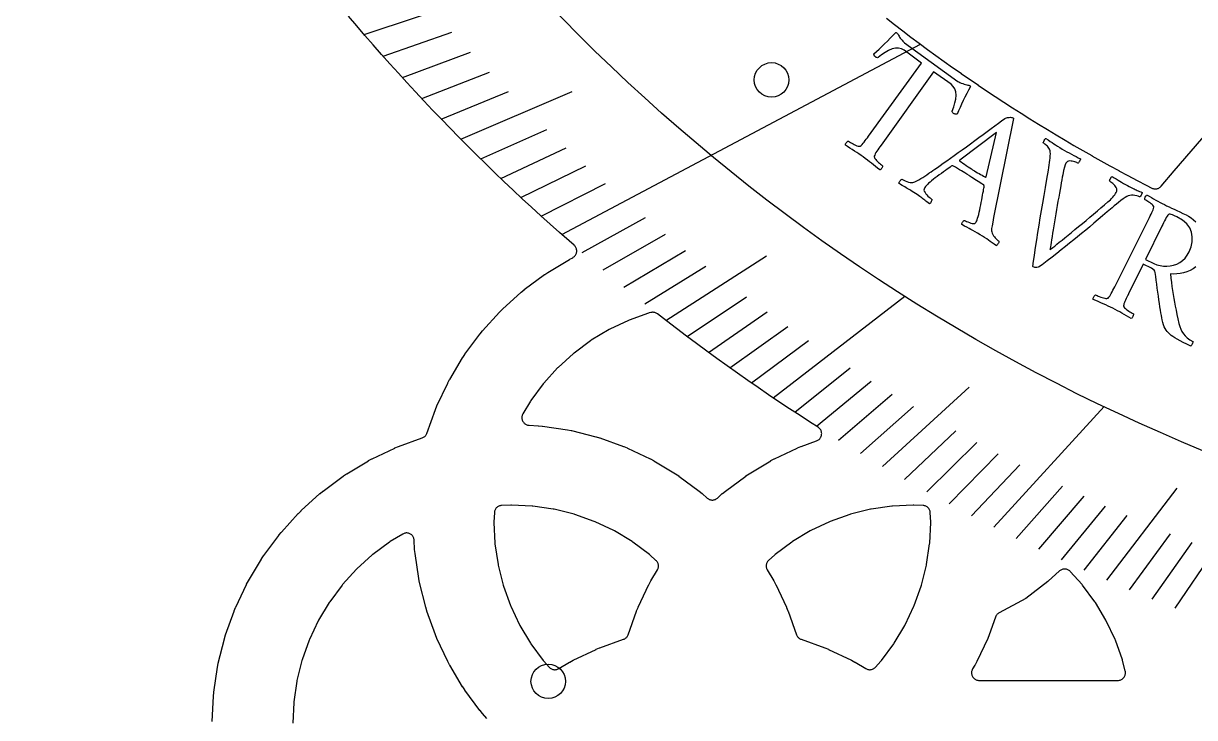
# Model space of a CAD drawing. Header units: millimetres. Extents: x -94 to 94, y -94 to 94.
# Drawn here: x -62.34 to -23.84, y -39.49 to -16.69 of the extents above; entities that cross this region are included whole.
import ezdxf

# ---------------------------------------------------------------- set-up
doc = ezdxf.new("R2010")
doc.units = ezdxf.units.MM
for name, color, linetype in [('CUT_INNER', 6, 'Continuous'), ('ENGRAVE', 7, 'Continuous'), ('ENGRAVE_FINE', 8, 'Continuous'), ('TEXT', 5, 'Continuous')]:
    doc.layers.add(name, color=color, linetype=linetype)

msp = doc.modelspace()

# ---------------------------------------------------------------- linework, layer by layer
at = {"layer": 'CUT_INNER'}
for points in [[(-56.1313, -39.622), (-56.0906, -38.7945), (-56.0902, -38.7884), (-56.078, -38.6653), (-56.0773, -38.6592), (-55.9557, -37.8397), (-55.9547, -37.8336), (-55.9305, -37.7123), (-55.9292, -37.7063), (-55.7279, -36.9026), (-55.7262, -36.8967), (-55.6903, -36.7784), (-55.6884, -36.7725), (-55.4093, -35.9925), (-55.4071, -35.9867), (-55.3597, -35.8725), (-55.3573, -35.8668), (-55.003, -35.1179), (-55.0003, -35.1124), (-54.942, -35.0033), (-54.9389, -34.998), (-54.513, -34.2873), (-54.5097, -34.2822), (-54.441, -34.1793), (-54.4375, -34.1743), (-53.9439, -33.5088), (-53.9402, -33.504), (-53.8617, -33.4084), (-53.8577, -33.4037), (-53.3013, -32.7899), (-53.2971, -32.7854), (-53.2096, -32.6979), (-53.2051, -32.6937), (-52.5913, -32.1373), (-52.5866, -32.1333), (-52.491, -32.0548), (-52.4862, -32.0511), (-51.8207, -31.5575), (-51.8157, -31.554), (-51.7128, -31.4853), (-51.7077, -31.482), (-50.997, -31.0561), (-50.9917, -31.053), (-50.8826, -30.9947), (-50.8771, -30.992), (-50.1282, -30.6377), (-50.1225, -30.6353), (-50.0083, -30.5879), (-50.0025, -30.5857), (-49.224, -30.3071), (-49.2013, -30.2978), (-49.1797, -30.2862), (-49.1593, -30.2726), (-49.1403, -30.257), (-49.123, -30.2397), (-49.1074, -30.2207), (-49.0938, -30.2003), (-49.0822, -30.1787), (-49.0729, -30.156), (-48.7943, -29.3775), (-48.7921, -29.3717), (-48.7447, -29.2575), (-48.7423, -29.2518), (-48.388, -28.5029), (-48.3853, -28.4974), (-48.327, -28.3883), (-48.3239, -28.383), (-47.898, -27.6723), (-47.8947, -27.6672), (-47.826, -27.5643), (-47.8225, -27.5593), (-47.3289, -26.8938), (-47.3252, -26.889), (-47.2467, -26.7934), (-47.2427, -26.7887), (-46.6863, -26.1749), (-46.6821, -26.1704), (-46.5946, -26.0829), (-46.5901, -26.0787), (-45.9763, -25.5223), (-45.9716, -25.5183), (-45.876, -25.4398), (-45.8712, -25.4361), (-45.2057, -24.9425), (-45.2007, -24.939), (-45.0978, -24.8703), (-45.0927, -24.867), (-44.382, -24.4411), (-44.3767, -24.438), (-44.2797, -24.3862), (-44.2589, -24.3738), (-44.2395, -24.3594), (-44.2215, -24.3432), (-44.2052, -24.3254), (-44.1907, -24.306), (-44.1781, -24.2854), (-44.1675, -24.2636), (-44.1591, -24.2409), (-44.153, -24.2175), (-44.1491, -24.1937), (-44.1476, -24.1695), (-44.1484, -24.1453), (-44.1515, -24.1214), (-44.157, -24.0978), (-44.1647, -24.0749), (-44.1745, -24.0528), (-44.1865, -24.0317), (-44.2004, -24.012), (-44.2162, -23.9936), (-44.2337, -23.9769), (-44.3988, -23.8336), (-44.7099, -23.5603), (-45.0193, -23.285), (-45.327, -23.0078), (-45.633, -22.7287), (-45.9373, -22.4478), (-46.2399, -22.165), (-46.5407, -21.8803), (-46.8398, -21.5939), (-47.1371, -21.3055), (-47.4326, -21.0154), (-47.7264, -20.7235), (-48.0183, -20.4297), (-48.3085, -20.1342), (-48.5968, -19.8369), (-48.8833, -19.5378), (-49.1679, -19.237), (-49.4507, -18.9344), (-49.7317, -18.6302), (-50.0107, -18.3241), (-50.2879, -18.0164), (-50.5632, -17.707), (-50.8366, -17.3959), (-51.1081, -17.0832), (-51.3776, -16.7687), (-51.6453, -16.4527)], [(-33.967, -16.5219), (-33.7005, -16.7286), (-33.6993, -16.7295), (-33.4315, -16.9345), (-33.4303, -16.9355), (-33.1613, -17.1388), (-33.16, -17.1398), (-32.8898, -17.3415), (-32.8886, -17.3424), (-32.6171, -17.5424), (-32.6158, -17.5434), (-32.3431, -17.7417), (-32.3419, -17.7426), (-32.068, -17.9394), (-32.0667, -17.9402), (-31.7916, -18.1353), (-31.7903, -18.1362), (-31.514, -18.3295), (-31.5128, -18.3304), (-31.2353, -18.522), (-31.234, -18.5229), (-30.9553, -18.7128), (-30.9541, -18.7137), (-30.6742, -18.9019), (-30.673, -18.9027), (-30.392, -19.0892), (-30.3907, -19.0901), (-30.1086, -19.2748), (-30.1073, -19.2757), (-29.8241, -19.4587), (-29.8228, -19.4595), (-29.5384, -19.6408), (-29.5371, -19.6417), (-29.2517, -19.8212), (-29.2503, -19.822), (-28.9638, -19.9998), (-28.9625, -20.0006), (-28.6748, -20.1766), (-28.6735, -20.1774), (-28.3848, -20.3517), (-28.3835, -20.3525), (-28.0937, -20.525), (-28.0924, -20.5258), (-27.8015, -20.6965), (-27.8002, -20.6972), (-27.5083, -20.8662), (-27.507, -20.8669), (-27.2141, -21.034), (-27.2127, -21.0348), (-26.9188, -21.2001), (-26.9175, -21.2009), (-26.6225, -21.3644), (-26.6212, -21.3651), (-26.3252, -21.5268), (-26.3239, -21.5276), (-26.027, -21.6874), (-26.0256, -21.6882), (-25.7277, -21.8462), (-25.7264, -21.8469), (-25.4275, -22.0032), (-25.4261, -22.0039), (-25.2415, -22.099), (-25.2196, -22.1089), (-25.1969, -22.1167), (-25.1735, -22.1223), (-25.1498, -22.1257), (-25.1258, -22.1267), (-25.1018, -22.1254), (-25.078, -22.1219), (-25.0547, -22.116), (-25.0321, -22.108), (-25.0103, -22.0978), (-24.9897, -22.0856), (-24.9703, -22.0715), (-24.9523, -22.0555), (-24.9359, -22.0379), (-24.5058, -21.5282), (-23.9508, -20.8815), (-23.3902, -20.2374)], [(-47.0969, -39.5221), (-47.2427, -39.3613), (-47.2467, -39.3566), (-47.3252, -39.261), (-47.3289, -39.2562), (-47.8225, -38.5907), (-47.826, -38.5857), (-47.8947, -38.4828), (-47.898, -38.4777), (-48.3239, -37.767), (-48.327, -37.7617), (-48.3853, -37.6526), (-48.388, -37.6471), (-48.7423, -36.8982), (-48.7447, -36.8925), (-48.7921, -36.7783), (-48.7943, -36.7725), (-49.0734, -35.9925), (-49.0753, -35.9866), (-49.1112, -35.8683), (-49.1129, -35.8624), (-49.3142, -35.0587), (-49.3155, -35.0527), (-49.3397, -34.9314), (-49.3407, -34.9253), (-49.4623, -34.1058), (-49.463, -34.0997), (-49.4752, -33.9766), (-49.4756, -33.9705), (-49.4905, -33.6669), (-49.4929, -33.6424), (-49.4977, -33.6184), (-49.5048, -33.5949), (-49.5142, -33.5722), (-49.5258, -33.5506), (-49.5394, -33.5302), (-49.555, -33.5112), (-49.5723, -33.4939), (-49.5913, -33.4783), (-49.6117, -33.4647), (-49.6333, -33.4531), (-49.656, -33.4437), (-49.6795, -33.4366), (-49.7035, -33.4318), (-49.728, -33.4294), (-49.7525, -33.4294), (-49.7769, -33.4318), (-49.801, -33.4366), (-49.8244, -33.4437), (-49.8471, -33.4531), (-49.8687, -33.4647), (-50.2837, -33.7134), (-50.3041, -33.727), (-50.8503, -34.1322), (-50.8693, -34.1477), (-51.3732, -34.6044), (-51.3906, -34.6218), (-51.8473, -35.1257), (-51.8628, -35.1447), (-52.268, -35.6909), (-52.2816, -35.7113), (-52.6312, -36.2946), (-52.6428, -36.3163), (-52.9336, -36.9311), (-52.943, -36.9537), (-53.1721, -37.5941), (-53.1792, -37.6176), (-53.3445, -38.2773), (-53.3492, -38.3013), (-53.449, -38.974), (-53.4514, -38.9985), (-53.4848, -39.6777)]]:
    msp.add_lwpolyline(points, dxfattribs=at)
for points in [[(-45.9269, -29.5329), (-45.9363, -29.5556), (-45.9434, -29.579), (-45.9482, -29.6031), (-45.9506, -29.6275), (-45.9506, -29.652), (-45.9482, -29.6765), (-45.9434, -29.7005), (-45.9363, -29.724), (-45.9269, -29.7467), (-45.9153, -29.7683), (-45.9017, -29.7887), (-45.8861, -29.8077), (-45.8688, -29.825), (-45.8498, -29.8406), (-45.8294, -29.8542), (-45.8078, -29.8658), (-45.7851, -29.8752), (-45.7616, -29.8823), (-45.7376, -29.8871), (-45.7131, -29.8895), (-45.4095, -29.9044), (-45.4034, -29.9048), (-45.2803, -29.917), (-45.2742, -29.9177), (-44.4547, -30.0393), (-44.4486, -30.0403), (-44.3273, -30.0645), (-44.3213, -30.0658), (-43.5176, -30.2671), (-43.5117, -30.2688), (-43.3934, -30.3047), (-43.3875, -30.3066), (-42.6075, -30.5857), (-42.6017, -30.5879), (-42.4875, -30.6353), (-42.4818, -30.6377), (-41.7329, -30.992), (-41.7274, -30.9947), (-41.6183, -31.053), (-41.613, -31.0561), (-40.9023, -31.482), (-40.8972, -31.4853), (-40.7943, -31.554), (-40.7893, -31.5575), (-40.1238, -32.0511), (-40.119, -32.0548), (-40.0234, -32.1333), (-40.0187, -32.1373), (-39.8579, -32.2831), (-39.8389, -32.2987), (-39.8185, -32.3123), (-39.7969, -32.3239), (-39.7742, -32.3333), (-39.7507, -32.3404), (-39.7267, -32.3452), (-39.7023, -32.3476), (-39.6777, -32.3476), (-39.6533, -32.3452), (-39.6293, -32.3404), (-39.6058, -32.3333), (-39.5831, -32.3239), (-39.5615, -32.3123), (-39.5411, -32.2987), (-39.5221, -32.2831), (-39.3613, -32.1373), (-39.3566, -32.1333), (-39.261, -32.0548), (-39.2562, -32.0511), (-38.5907, -31.5575), (-38.5857, -31.554), (-38.4828, -31.4853), (-38.4777, -31.482), (-37.767, -31.0561), (-37.7617, -31.053), (-37.6526, -30.9947), (-37.6471, -30.992), (-36.8982, -30.6377), (-36.8925, -30.6353), (-36.7783, -30.5879), (-36.7725, -30.5857), (-36.2606, -30.4025), (-36.2383, -30.3933), (-36.2169, -30.3819), (-36.1967, -30.3685), (-36.1779, -30.3532), (-36.1606, -30.3362), (-36.1451, -30.3175), (-36.1315, -30.2975), (-36.1199, -30.2762), (-36.1104, -30.2539), (-36.1031, -30.2308), (-36.0981, -30.2071), (-36.0954, -30.183), (-36.095, -30.1588), (-36.097, -30.1346), (-36.1013, -30.1108), (-36.1079, -30.0875), (-36.1167, -30.0649), (-36.1277, -30.0433), (-36.1407, -30.0229), (-36.1557, -30.0038), (-36.1724, -29.9862), (-36.1907, -29.9704), (-36.2105, -29.9564), (-36.4588, -29.7981), (-36.8066, -29.5733), (-37.1531, -29.3464), (-37.4981, -29.1173), (-37.8418, -28.8862), (-38.184, -28.653), (-38.5248, -28.4176), (-38.8641, -28.1802), (-39.202, -27.9407), (-39.5384, -27.6991), (-39.8733, -27.4555), (-40.2067, -27.2098), (-40.5386, -26.9621), (-40.869, -26.7123), (-41.1978, -26.4605), (-41.4928, -26.2318), (-41.5134, -26.2174), (-41.5353, -26.2052), (-41.5584, -26.1952), (-41.5824, -26.1876), (-41.6069, -26.1824), (-41.6319, -26.1797), (-41.6571, -26.1796), (-41.6821, -26.182), (-41.7067, -26.1868), (-41.7624, -26.2008), (-41.7859, -26.2079), (-42.4263, -26.437), (-42.4489, -26.4464), (-43.0637, -26.7372), (-43.0854, -26.7488), (-43.6687, -27.0984), (-43.6891, -27.112), (-44.2353, -27.5172), (-44.2543, -27.5327), (-44.7582, -27.9894), (-44.7756, -28.0068), (-45.2323, -28.5107), (-45.2478, -28.5297), (-45.653, -29.0759), (-45.6666, -29.0963), (-45.9153, -29.5113)], [(-42.5863, -36.9128), (-42.5647, -36.9012), (-42.5443, -36.8876), (-42.5253, -36.872), (-42.508, -36.8547), (-42.4924, -36.8357), (-42.4788, -36.8153), (-42.4672, -36.7937), (-42.4579, -36.771), (-42.1793, -35.9925), (-42.1771, -35.9867), (-42.1297, -35.8725), (-42.1273, -35.8668), (-41.773, -35.1179), (-41.7703, -35.1124), (-41.712, -35.0033), (-41.7089, -34.998), (-41.4954, -34.6417), (-41.4838, -34.62), (-41.4744, -34.5974), (-41.4673, -34.5739), (-41.4625, -34.5498), (-41.4601, -34.5254), (-41.4601, -34.5009), (-41.4625, -34.4764), (-41.4673, -34.4524), (-41.4744, -34.4289), (-41.4838, -34.4062), (-41.4954, -34.3846), (-41.509, -34.3642), (-41.5246, -34.3452), (-41.5419, -34.3279), (-41.7407, -34.1477), (-41.7597, -34.1322), (-42.3059, -33.727), (-42.3263, -33.7134), (-42.9096, -33.3638), (-42.9313, -33.3522), (-43.5461, -33.0614), (-43.5687, -33.052), (-44.2091, -32.8229), (-44.2326, -32.8158), (-44.8923, -32.6505), (-44.9163, -32.6458), (-45.589, -32.546), (-45.6135, -32.5436), (-46.2927, -32.5102), (-46.3173, -32.5102), (-46.6176, -32.525), (-46.642, -32.5274), (-46.6661, -32.5321), (-46.6896, -32.5393), (-46.7122, -32.5487), (-46.7339, -32.5602), (-46.7543, -32.5739), (-46.7732, -32.5894), (-46.7906, -32.6068), (-46.8061, -32.6257), (-46.8198, -32.6461), (-46.8313, -32.6678), (-46.8407, -32.6904), (-46.8479, -32.7139), (-46.8526, -32.738), (-46.855, -32.7624), (-46.8698, -33.0627), (-46.8698, -33.0873), (-46.8364, -33.7665), (-46.834, -33.791), (-46.7342, -34.4637), (-46.7295, -34.4877), (-46.5642, -35.1474), (-46.5571, -35.1709), (-46.328, -35.8113), (-46.3186, -35.8339), (-46.0278, -36.4487), (-46.0162, -36.4704), (-45.6666, -37.0537), (-45.653, -37.0741), (-45.2478, -37.6203), (-45.2323, -37.6393), (-45.0521, -37.8381), (-45.0348, -37.8554), (-45.0158, -37.871), (-44.9954, -37.8846), (-44.9738, -37.8962), (-44.9511, -37.9056), (-44.9276, -37.9127), (-44.9036, -37.9175), (-44.8791, -37.9199), (-44.8546, -37.9199), (-44.8302, -37.9175), (-44.8061, -37.9127), (-44.7826, -37.9056), (-44.76, -37.8962), (-44.7383, -37.8846), (-44.382, -37.6711), (-44.3767, -37.668), (-44.2676, -37.6097), (-44.2621, -37.607), (-43.5132, -37.2527), (-43.5075, -37.2503), (-43.3933, -37.2029), (-43.3875, -37.2007), (-42.609, -36.9221)], [(-36.9128, -36.7937), (-36.9012, -36.8153), (-36.8876, -36.8357), (-36.872, -36.8547), (-36.8547, -36.872), (-36.8357, -36.8876), (-36.8153, -36.9012), (-36.7937, -36.9128), (-36.771, -36.9221), (-35.9925, -37.2007), (-35.9867, -37.2029), (-35.8725, -37.2503), (-35.8668, -37.2527), (-35.1179, -37.607), (-35.1124, -37.6097), (-35.0033, -37.668), (-34.998, -37.6711), (-34.6417, -37.8846), (-34.62, -37.8962), (-34.5974, -37.9056), (-34.5739, -37.9127), (-34.5498, -37.9175), (-34.5254, -37.9199), (-34.5009, -37.9199), (-34.4764, -37.9175), (-34.4524, -37.9127), (-34.4289, -37.9056), (-34.4062, -37.8962), (-34.3846, -37.8846), (-34.3642, -37.871), (-34.3452, -37.8554), (-34.3279, -37.8381), (-34.1477, -37.6393), (-34.1322, -37.6203), (-33.727, -37.0741), (-33.7134, -37.0537), (-33.3638, -36.4704), (-33.3522, -36.4487), (-33.0614, -35.8339), (-33.052, -35.8113), (-32.8229, -35.1709), (-32.8158, -35.1474), (-32.6505, -34.4877), (-32.6458, -34.4637), (-32.546, -33.791), (-32.5436, -33.7665), (-32.5102, -33.0873), (-32.5102, -33.0627), (-32.525, -32.7624), (-32.5274, -32.738), (-32.5321, -32.7139), (-32.5393, -32.6904), (-32.5487, -32.6678), (-32.5602, -32.6461), (-32.5739, -32.6257), (-32.5894, -32.6068), (-32.6068, -32.5894), (-32.6257, -32.5739), (-32.6461, -32.5602), (-32.6678, -32.5487), (-32.6904, -32.5393), (-32.7139, -32.5321), (-32.738, -32.5274), (-32.7624, -32.525), (-33.0627, -32.5102), (-33.0873, -32.5102), (-33.7665, -32.5436), (-33.791, -32.546), (-34.4637, -32.6458), (-34.4877, -32.6505), (-35.1474, -32.8158), (-35.1709, -32.8229), (-35.8113, -33.052), (-35.8339, -33.0614), (-36.4487, -33.3522), (-36.4704, -33.3638), (-37.0537, -33.7134), (-37.0741, -33.727), (-37.6203, -34.1322), (-37.6393, -34.1477), (-37.8381, -34.3279), (-37.8554, -34.3452), (-37.871, -34.3642), (-37.8846, -34.3846), (-37.8962, -34.4062), (-37.9056, -34.4289), (-37.9127, -34.4524), (-37.9175, -34.4764), (-37.9199, -34.5009), (-37.9199, -34.5254), (-37.9175, -34.5498), (-37.9127, -34.5739), (-37.9056, -34.5974), (-37.8962, -34.62), (-37.8846, -34.6417), (-37.6711, -34.998), (-37.668, -35.0033), (-37.6097, -35.1124), (-37.607, -35.1179), (-37.2527, -35.8668), (-37.2503, -35.8725), (-37.2029, -35.9867), (-37.2007, -35.9925), (-36.9221, -36.771)], [(-30.2822, -36.0668), (-30.3031, -36.0827), (-30.3222, -36.1006), (-30.3393, -36.1205), (-30.3543, -36.1421), (-30.3669, -36.1651), (-30.377, -36.1893), (-30.5857, -36.7725), (-30.5879, -36.7783), (-30.6353, -36.8925), (-30.6377, -36.8982), (-30.992, -37.6471), (-30.9947, -37.6526), (-31.053, -37.7617), (-31.0561, -37.767), (-31.1322, -37.894), (-31.1435, -37.9151), (-31.1527, -37.9372), (-31.1598, -37.9601), (-31.1647, -37.9836), (-31.1673, -38.0074), (-31.1676, -38.0314), (-31.1656, -38.0553), (-31.1613, -38.0789), (-31.1548, -38.102), (-31.146, -38.1243), (-31.1352, -38.1457), (-31.1224, -38.166), (-31.1078, -38.1849), (-31.0913, -38.2024), (-31.0733, -38.2182), (-31.0538, -38.2322), (-31.0331, -38.2443), (-31.0113, -38.2543), (-30.9887, -38.2622), (-30.9654, -38.2679), (-30.9417, -38.2714), (-30.9177, -38.2725), (-26.3571, -38.2725), (-26.3332, -38.2714), (-26.3096, -38.2679), (-26.2864, -38.2623), (-26.2638, -38.2544), (-26.2421, -38.2445), (-26.2214, -38.2325), (-26.202, -38.2186), (-26.184, -38.2029), (-26.1676, -38.1855), (-26.1529, -38.1667), (-26.14, -38.1466), (-26.1292, -38.1253), (-26.1204, -38.1031), (-26.1138, -38.0801), (-26.1094, -38.0566), (-26.1073, -38.0328), (-26.1075, -38.0089), (-26.1099, -37.9852), (-26.1146, -37.9618), (-26.2008, -37.6176), (-26.2079, -37.5941), (-26.437, -36.9537), (-26.4464, -36.9311), (-26.7372, -36.3163), (-26.7488, -36.2946), (-27.0984, -35.7113), (-27.112, -35.6909), (-27.5172, -35.1447), (-27.5327, -35.1257), (-27.9239, -34.6941), (-27.9412, -34.6768), (-27.9602, -34.6612), (-27.9806, -34.6476), (-28.0022, -34.636), (-28.0249, -34.6266), (-28.0484, -34.6195), (-28.0725, -34.6147), (-28.0969, -34.6123), (-28.1214, -34.6123), (-28.1458, -34.6147), (-28.1699, -34.6195), (-28.1934, -34.6267), (-28.2161, -34.6361), (-28.2377, -34.6476), (-28.2581, -34.6613), (-28.2771, -34.6769), (-28.6502, -35.0153), (-28.6576, -35.0215), (-29.378, -35.5798), (-29.3823, -35.5828), (-29.3868, -35.5855), (-30.2597, -36.0532)]]:
    msp.add_lwpolyline(points, close=True, dxfattribs=at)
at = {"layer": 'ENGRAVE'}
for points in [[(-51.1315, -17.056), (-45.8038, -15.2788)], [(-44.6411, -23.6209), (-32.8414, -17.3773)], [(-37.6931, -28.9866), (-33.3601, -25.6545)], [(-30.4344, -33.241), (-26.8037, -29.2755)]]:
    msp.add_lwpolyline(points, dxfattribs=at)
for centre, radius in [((0, 27.004), 62.3363), ((-37.7427, -18.5459), 0.567), ((-45.0835, -38.3029), 0.567)]:
    msp.add_circle(centre, radius, dxfattribs=at)
at = {"layer": 'ENGRAVE_FINE'}
for points in [[(-50.5083, -17.769), (-48.2494, -16.9743)], [(-49.8789, -18.4692), (-47.6355, -17.6385)], [(-49.2433, -19.1567), (-47.0162, -18.2903)], [(-48.6018, -19.8316), (-46.3917, -18.9298)], [(-47.9547, -20.494), (-44.2935, -18.9293)], [(-47.3022, -21.1439), (-45.1278, -20.172)], [(-46.6443, -21.7815), (-44.4889, -20.775)], [(-45.9814, -22.4068), (-43.8456, -21.366)], [(-45.3136, -23.0199), (-43.1981, -21.9452)], [(-43.9641, -24.21), (-41.891, -23.0684)], [(-43.2827, -24.7871), (-41.2318, -23.6126)], [(-42.5971, -25.3525), (-40.569, -24.1454)], [(-41.214, -26.4481), (-37.9076, -24.3263)], [(-41.9075, -25.9061), (-39.9027, -24.6668)], [(-40.5167, -26.9785), (-38.5606, -25.676)], [(-39.8159, -27.4975), (-37.8849, -26.164)], [(-39.1115, -28.0051), (-37.2064, -26.641)], [(-38.4039, -28.5015), (-36.5251, -27.1071)], [(-36.9792, -29.4607), (-35.1548, -28.0072)], [(-36.2623, -29.9237), (-34.466, -28.4414)], [(-35.5426, -30.3758), (-33.7749, -28.8651)], [(-34.0952, -31.2475), (-31.2437, -28.6342)], [(-34.8202, -30.817), (-33.0816, -29.2784)], [(-33.3676, -31.6673), (-31.6889, -30.0741)], [(-32.6377, -32.0764), (-30.9897, -30.4568)], [(-31.9054, -32.4751), (-30.2886, -30.8294)], [(-31.171, -32.8632), (-29.5858, -31.192)], [(-29.6958, -33.6085), (-28.1755, -31.8878)], [(-26.7229, -34.9767), (-24.4121, -31.9522)], [(-28.9553, -33.9657), (-27.468, -32.2211)], [(-28.2129, -34.3128), (-26.7591, -32.5447)], [(-27.4687, -34.6498), (-26.0489, -32.8588)], [(-25.9754, -35.2937), (-24.6248, -33.4585)], [(-25.2263, -35.6007), (-23.9109, -33.7444)], [(-24.4758, -35.8979), (-23.196, -34.0209)]]:
    msp.add_lwpolyline(points, dxfattribs=at)
at = {"layer": 'TEXT'}
for points in [[(-31.6165, -18.5936), (-31.5855, -18.6129), (-31.5482, -18.6319), (-31.5048, -18.6506), (-31.4552, -18.669), (-31.4056, -18.6855), (-31.3622, -18.6986), (-31.3251, -18.7083), (-31.2943, -18.7146), (-31.2712, -18.7178), (-31.2527, -18.7214), (-31.2388, -18.7255), (-31.2295, -18.7301), (-31.2226, -18.7357), (-31.216, -18.7429), (-31.2096, -18.7517), (-31.2035, -18.7622), (-31.2661, -18.8801), (-31.3264, -18.9967), (-31.3846, -19.1122), (-31.4406, -19.2264), (-31.4943, -19.3395), (-31.5459, -19.4514), (-31.5952, -19.562), (-31.6423, -19.6715), (-31.6515, -19.6729), (-31.6629, -19.6737), (-31.6765, -19.6739), (-31.6923, -19.6734), (-31.709, -19.6711), (-31.7252, -19.6655), (-31.7409, -19.6566), (-31.7562, -19.6444), (-31.7789, -19.6267), (-31.7948, -19.6091), (-31.8039, -19.5917), (-31.8061, -19.5744), (-31.7517, -19.4356), (-31.712, -19.3021), (-31.687, -19.1738), (-31.6765, -19.0507), (-31.6844, -18.9378), (-31.7147, -18.8402), (-31.7674, -18.7576), (-31.8425, -18.69), (-32.4184, -18.2832), (-34.1415, -20.6903), (-34.1788, -20.7426), (-34.2144, -20.7934), (-34.2485, -20.8426), (-34.2809, -20.8902), (-34.31, -20.9357), (-34.3339, -20.9784), (-34.3526, -21.0185), (-34.3661, -21.0558), (-34.3659, -21.0738), (-34.358, -21.0964), (-34.3422, -21.1236), (-34.3186, -21.1555), (-34.2901, -21.1893), (-34.2595, -21.2222), (-34.2269, -21.2542), (-34.1923, -21.2853), (-34.1592, -21.3135), (-34.1314, -21.3366), (-34.1088, -21.3546), (-34.0913, -21.3675), (-34.0928, -21.3838), (-34.0984, -21.4025), (-34.1081, -21.4239), (-34.122, -21.4478), (-34.1379, -21.4701), (-34.1541, -21.4869), (-34.1706, -21.4981), (-34.1872, -21.5036), (-34.2574, -21.447), (-34.3261, -21.3918), (-34.3934, -21.3378), (-34.4593, -21.2851), (-34.5253, -21.2332), (-34.5927, -21.1814), (-34.6616, -21.1298), (-34.7321, -21.0783), (-34.8014, -21.0288), (-34.8719, -20.9797), (-34.9437, -20.931), (-35.0166, -20.8826), (-35.0905, -20.8342), (-35.1652, -20.7856), (-35.2406, -20.7367), (-35.3168, -20.6875), (-35.3167, -20.6699), (-35.3113, -20.6508), (-35.3005, -20.6302), (-35.2843, -20.608), (-35.2659, -20.5874), (-35.2487, -20.5714), (-35.2327, -20.5602), (-35.2177, -20.5537), (-35.1998, -20.5663), (-35.1751, -20.5825), (-35.1437, -20.6022), (-35.1055, -20.6255), (-35.0639, -20.6495), (-35.022, -20.6713), (-34.98, -20.6909), (-34.9377, -20.7082), (-34.8993, -20.7212), (-34.8686, -20.7275), (-34.8457, -20.7272), (-34.8306, -20.7203), (-34.7994, -20.6957), (-34.7672, -20.6653), (-34.7342, -20.6292), (-34.7001, -20.5874), (-34.6651, -20.5416), (-34.6291, -20.4938), (-34.5921, -20.444), (-34.5541, -20.3922), (-32.8102, -18.0001), (-33.3864, -17.5743), (-33.4742, -17.5243), (-33.5691, -17.5002), (-33.6714, -17.5021), (-33.781, -17.53), (-33.8949, -17.5783), (-34.0097, -17.6418), (-34.1254, -17.7203), (-34.2422, -17.8139), (-34.2592, -17.8173), (-34.2786, -17.8142), (-34.3003, -17.8046), (-34.3243, -17.7885), (-34.3405, -17.778), (-34.3534, -17.7662), (-34.3631, -17.7531), (-34.3696, -17.7388), (-34.374, -17.7247), (-34.3773, -17.7122), (-34.3797, -17.7015), (-34.3812, -17.6924), (-34.2922, -17.6132), (-34.203, -17.5313), (-34.1137, -17.4467), (-34.0242, -17.3594), (-33.9343, -17.2697), (-33.8436, -17.1777), (-33.7522, -17.0834), (-33.6601, -16.9869), (-33.6455, -16.9922), (-33.6313, -17.0005), (-33.6176, -17.0117), (-33.6044, -17.0257), (-33.5923, -17.0408), (-33.5821, -17.0549), (-33.5739, -17.0679), (-33.5675, -17.08), (-33.5525, -17.1066), (-33.5334, -17.1368), (-33.5103, -17.1704), (-33.4831, -17.2075), (-33.4542, -17.2441), (-33.4258, -17.2761), (-33.3978, -17.3034), (-33.3704, -17.3262)], [(-32.5688, -21.6132), (-32.5608, -21.6077), (-32.5368, -21.5909), (-32.4968, -21.5629), (-32.4407, -21.5237), (-32.3711, -21.4748), (-32.2904, -21.4178), (-32.1985, -21.3524), (-32.0955, -21.2788), (-31.9836, -21.199), (-31.8653, -21.1149), (-31.7406, -21.0267), (-31.6093, -20.9341), (-31.4743, -20.8384), (-31.3379, -20.7409), (-31.2002, -20.6415), (-31.0613, -20.5401), (-30.9232, -20.4388), (-30.7881, -20.3394), (-30.656, -20.2421), (-30.5269, -20.1467), (-30.403, -20.0551), (-30.2869, -19.9691), (-30.1786, -19.8886), (-30.0778, -19.8138), (-30.0522, -19.8012), (-30.0201, -19.7909), (-29.9815, -19.7829), (-29.9365, -19.7774), (-29.8921, -19.7748), (-29.8557, -19.776), (-29.8272, -19.781), (-29.8065, -19.7898), (-29.8023, -19.7927), (-29.7992, -19.7954), (-29.7971, -19.7978), (-29.7962, -19.7999), (-29.7954, -19.8024), (-29.794, -19.8057), (-29.7919, -19.8099), (-29.789, -19.815), (-30.4439, -23.0618), (-30.4731, -23.2232), (-30.4942, -23.3442), (-30.5074, -23.4248), (-30.5128, -23.4649), (-30.5132, -23.5016), (-30.5063, -23.5401), (-30.492, -23.5803), (-30.4705, -23.6224), (-30.4444, -23.6639), (-30.4165, -23.7025), (-30.3869, -23.7382), (-30.3555, -23.771), (-30.326, -23.7993), (-30.3019, -23.8212), (-30.2833, -23.8368), (-30.2702, -23.8462), (-30.2701, -23.8659), (-30.2753, -23.8872), (-30.2859, -23.9101), (-30.3018, -23.9346), (-30.3187, -23.9572), (-30.3324, -23.9743), (-30.3429, -23.986), (-30.3502, -23.9923), (-30.4207, -23.9435), (-30.4875, -23.8973), (-30.5505, -23.8537), (-30.6097, -23.8126), (-30.6703, -23.7715), (-30.7372, -23.7278), (-30.8104, -23.6814), (-30.89, -23.6323), (-30.9744, -23.5814), (-31.0519, -23.5358), (-31.1225, -23.4956), (-31.1862, -23.4609), (-31.2503, -23.4267), (-31.322, -23.3881), (-31.4012, -23.3451), (-31.4879, -23.2977), (-31.4892, -23.2803), (-31.4853, -23.2608), (-31.4761, -23.2394), (-31.4617, -23.216), (-31.4447, -23.1942), (-31.4278, -23.1776), (-31.4111, -23.1661), (-31.3944, -23.1599), (-31.3675, -23.1752), (-31.3328, -23.1923), (-31.2902, -23.2111), (-31.2399, -23.2317), (-31.1891, -23.25), (-31.1449, -23.2619), (-31.1075, -23.2674), (-31.0768, -23.2665), (-31.0604, -23.26), (-31.0442, -23.2482), (-31.0282, -23.2309), (-31.0125, -23.2084), (-30.9981, -23.1804), (-30.9829, -23.1419), (-30.9671, -23.093), (-30.9504, -23.0336), (-30.9335, -22.9665), (-30.9165, -22.8947), (-30.8996, -22.818), (-30.8826, -22.7364), (-30.8659, -22.653), (-30.8498, -22.5705), (-30.8341, -22.489), (-30.819, -22.4085), (-30.8047, -22.332), (-30.7917, -22.2625), (-30.7801, -22.2002), (-30.7697, -22.1449), (-30.7612, -22.0996), (-30.7551, -22.0672), (-30.7514, -22.0478), (-30.7502, -22.0413), (-30.7504, -22.0403), (-30.7511, -22.0372), (-30.7523, -22.0321), (-30.7539, -22.025), (-30.7561, -22.0174), (-30.7592, -22.0111), (-30.763, -22.0061), (-30.7676, -22.0023), (-30.8059, -21.9752), (-30.849, -21.9459), (-30.8968, -21.9144), (-30.9493, -21.8807), (-31.0033, -21.8465), (-31.0553, -21.8135), (-31.1055, -21.7815), (-31.1537, -21.7508), (-31.1661, -21.7428), (-31.1786, -21.7348), (-31.191, -21.7269), (-31.2035, -21.7189), (-31.2156, -21.7112), (-31.2271, -21.7038), (-31.238, -21.6968), (-31.2482, -21.6902), (-31.3201, -21.6443), (-31.3865, -21.6021), (-31.4474, -21.5638), (-31.503, -21.5294), (-31.5598, -21.4948), (-31.6246, -21.4564), (-31.6974, -21.4139), (-31.7782, -21.3673), (-31.7813, -21.366), (-31.7856, -21.3652), (-31.7912, -21.3648), (-31.7979, -21.3651), (-31.8044, -21.3655), (-31.809, -21.3658), (-31.8118, -21.366), (-31.8127, -21.366), (-31.8191, -21.3707), (-31.8383, -21.3848), (-31.8703, -21.4082), (-31.9151, -21.4409), (-31.9689, -21.48), (-32.0276, -21.5225), (-32.0912, -21.5684), (-32.1599, -21.6177), (-32.2296, -21.668), (-32.2963, -21.7172), (-32.3602, -21.7651), (-32.421, -21.8119), (-32.4809, -21.8577), (-32.5335, -21.9013), (-32.5788, -21.9426), (-32.6167, -21.9816), (-32.6487, -22.0178), (-32.6763, -22.0508), (-32.6995, -22.0804), (-32.7182, -22.1068), (-32.7305, -22.1359), (-32.7313, -22.1686), (-32.7204, -22.2051), (-32.698, -22.2452), (-32.6684, -22.286), (-32.6364, -22.3244), (-32.6018, -22.3604), (-32.5647, -22.394), (-32.5299, -22.4231), (-32.5021, -22.4458), (-32.4814, -22.4621), (-32.4678, -22.4719), (-32.468, -22.4827), (-32.4724, -22.4983), (-32.4808, -22.5187), (-32.4934, -22.544), (-32.5078, -22.5695), (-32.5218, -22.5902), (-32.5356, -22.6063), (-32.5489, -22.6178), (-32.5937, -22.5848), (-32.6349, -22.5541), (-32.6726, -22.5257), (-32.7069, -22.4996), (-32.7393, -22.4745), (-32.7718, -22.4495), (-32.8042, -22.4244), (-32.8366, -22.3993), (-32.8719, -22.3727), (-32.9129, -22.3431), (-32.9597, -22.3106), (-33.0122, -22.275), (-33.0655, -22.2397), (-33.1148, -22.2079), (-33.1601, -22.1796), (-33.2014, -22.1549), (-33.2407, -22.1319), (-33.28, -22.1089), (-33.3193, -22.0859), (-33.3585, -22.0628), (-33.4003, -22.038), (-33.447, -22.0097), (-33.4987, -21.978), (-33.5554, -21.9428), (-33.5546, -21.9323), (-33.549, -21.9174), (-33.5386, -21.8982), (-33.5233, -21.8747), (-33.5062, -21.851), (-33.4902, -21.8316), (-33.4752, -21.8165), (-33.4613, -21.8055), (-33.434, -21.8222), (-33.397, -21.8414), (-33.3504, -21.8631), (-33.294, -21.8874), (-33.2362, -21.9081), (-33.1852, -21.9192), (-33.1409, -21.9207), (-33.1033, -21.9127), (-33.0347, -21.8889), (-32.9671, -21.8603), (-32.9005, -21.8271), (-32.8348, -21.7891), (-32.7693, -21.7478), (-32.7032, -21.7048), (-32.6363, -21.6599), (-32.5688, -21.6132)], [(-30.3525, -20.2732), (-31.556, -21.179), (-31.5562, -21.1797), (-31.557, -21.1819), (-31.5583, -21.1855), (-31.56, -21.1906), (-31.5615, -21.1958), (-31.5618, -21.2), (-31.5611, -21.2032), (-31.5592, -21.2053), (-31.5116, -21.2398), (-31.4592, -21.2768), (-31.4019, -21.3166), (-31.3397, -21.3589), (-31.2782, -21.4003), (-31.2229, -21.437), (-31.1739, -21.4693), (-31.1312, -21.4969), (-31.0754, -21.5323), (-31.022, -21.5651), (-30.9709, -21.5955), (-30.9222, -21.6234), (-30.8736, -21.6508), (-30.8228, -21.6795), (-30.7697, -21.7095), (-30.7145, -21.7408), (-30.7095, -21.7428), (-30.7044, -21.7427), (-30.6993, -21.7405), (-30.6942, -21.7361), (-30.6896, -21.7312), (-30.6863, -21.7278), (-30.6844, -21.7257), (-30.6837, -21.725)], [(-28.1894, -20.8159), (-28.1115, -20.8611), (-28.0343, -20.9044), (-27.9577, -20.946), (-27.8816, -20.9857), (-27.8062, -21.0245), (-27.7316, -21.0631), (-27.6578, -21.1016), (-27.5846, -21.1399), (-27.5878, -21.155), (-27.5952, -21.1741), (-27.607, -21.1971), (-27.6231, -21.2241), (-27.6401, -21.2492), (-27.6548, -21.2667), (-27.6672, -21.2765), (-27.6772, -21.2787), (-27.6908, -21.272), (-27.7117, -21.2632), (-27.7401, -21.2522), (-27.7758, -21.2392), (-27.8155, -21.2266), (-27.8558, -21.2171), (-27.8966, -21.2107), (-27.938, -21.2073), (-27.9771, -21.2102), (-28.011, -21.2225), (-28.0397, -21.2443), (-28.0632, -21.2755), (-28.0879, -21.3308), (-28.1141, -21.4144), (-28.1419, -21.5263), (-28.1709, -21.6666), (-28.1848, -21.7403), (-28.2005, -21.8254), (-28.2181, -21.9219), (-28.2376, -22.0296), (-28.2585, -22.146), (-28.2804, -22.2682), (-28.3033, -22.3961), (-28.3273, -22.5299), (-28.3515, -22.6667), (-28.3752, -22.8037), (-28.3983, -22.941), (-28.421, -23.0785), (-28.4429, -23.2134), (-28.464, -23.3428), (-28.4843, -23.4666), (-28.5038, -23.5848), (-28.522, -23.695), (-28.5384, -23.7947), (-28.553, -23.8839), (-28.5659, -23.9625), (-28.5765, -24.0275), (-28.584, -24.0758), (-28.5887, -24.1075), (-28.5905, -24.1224), (-28.5724, -24.1093), (-28.5404, -24.0849), (-28.4943, -24.0491), (-28.4343, -24.002), (-28.3629, -23.9454), (-28.2828, -23.8814), (-28.194, -23.8098), (-28.0966, -23.7306), (-27.9922, -23.6455), (-27.8827, -23.5559), (-27.7681, -23.4619), (-27.6484, -23.3634), (-27.5259, -23.2621), (-27.4028, -23.1599), (-27.279, -23.0567), (-27.1546, -22.9524), (-27.0319, -22.8491), (-26.9132, -22.7486), (-26.7984, -22.651), (-26.6875, -22.5563), (-26.6461, -22.5204), (-26.6053, -22.4824), (-26.5651, -22.4424), (-26.5255, -22.4004), (-26.4888, -22.3586), (-26.4574, -22.3189), (-26.4313, -22.2815), (-26.4104, -22.2463), (-26.3936, -22.2048), (-26.388, -22.1639), (-26.3937, -22.1237), (-26.4107, -22.0842), (-26.4347, -22.0464), (-26.4617, -22.0111), (-26.4917, -21.9785), (-26.5247, -21.9483), (-26.5568, -21.9221), (-26.5839, -21.901), (-26.6062, -21.8851), (-26.6236, -21.8743), (-26.6278, -21.8613), (-26.6261, -21.8433), (-26.6186, -21.8206), (-26.6051, -21.793), (-26.5889, -21.7661), (-26.5728, -21.7455), (-26.5569, -21.7311), (-26.5411, -21.723), (-26.4764, -21.7618), (-26.4136, -21.7998), (-26.3529, -21.8371), (-26.2941, -21.8736), (-26.2351, -21.9097), (-26.1737, -21.9458), (-26.1098, -21.9818), (-26.0434, -22.0177), (-25.9887, -22.0465), (-25.9398, -22.0718), (-25.8966, -22.0935), (-25.8592, -22.1118), (-25.8247, -22.128), (-25.7903, -22.1438), (-25.7561, -22.159), (-25.722, -22.1737), (-25.6861, -22.1891), (-25.6465, -22.2064), (-25.603, -22.2257), (-25.5558, -22.2469), (-25.5585, -22.2622), (-25.5659, -22.2818), (-25.5779, -22.3057), (-25.5945, -22.3339), (-25.6117, -22.3602), (-25.6255, -22.3782), (-25.6357, -22.3879), (-25.6425, -22.3894), (-25.6634, -22.3807), (-25.6957, -22.3701), (-25.7396, -22.3578), (-25.7949, -22.3435), (-25.855, -22.3331), (-25.9132, -22.3319), (-25.9695, -22.3401), (-26.024, -22.3575), (-26.0658, -22.3777), (-26.1183, -22.4094), (-26.1813, -22.4528), (-26.2551, -22.5077), (-26.3327, -22.568), (-26.4074, -22.6279), (-26.479, -22.6872), (-26.5476, -22.7459), (-26.7068, -22.882), (-26.8597, -23.0121), (-27.0062, -23.1362), (-27.1462, -23.2544), (-27.2822, -23.3684), (-27.4163, -23.4799), (-27.5487, -23.5889), (-27.6794, -23.6955), (-27.8104, -23.8017), (-27.9441, -23.9097), (-28.0805, -24.0196), (-28.2196, -24.1313), (-28.3643, -24.2465), (-28.5177, -24.3671), (-28.6796, -24.493), (-28.8503, -24.6242), (-28.8972, -24.6575), (-28.9409, -24.6825), (-28.9812, -24.6991), (-29.0181, -24.7073), (-29.0523, -24.709), (-29.0842, -24.706), (-29.1139, -24.6982), (-29.1414, -24.6857), (-29.1478, -24.6793), (-29.1512, -24.6691), (-29.1515, -24.655), (-29.1488, -24.6372), (-29.1452, -24.6185), (-29.1429, -24.6021), (-29.1419, -24.588), (-29.1421, -24.5761), (-29.102, -24.3065), (-29.0624, -24.0464), (-29.0234, -23.7956), (-28.985, -23.5541), (-28.9465, -23.3163), (-28.9071, -23.0769), (-28.8667, -22.8356), (-28.8254, -22.5926), (-28.7826, -22.3424), (-28.7378, -22.0794), (-28.6909, -21.8037), (-28.6417, -21.5153), (-28.6261, -21.427), (-28.6123, -21.3428), (-28.6004, -21.2626), (-28.5904, -21.1865), (-28.5829, -21.1132), (-28.5783, -21.0416), (-28.5767, -20.9716), (-28.5781, -20.9033), (-28.5811, -20.8751), (-28.5902, -20.8459), (-28.6053, -20.8157), (-28.6264, -20.7844), (-28.6508, -20.7537), (-28.6761, -20.7251), (-28.7023, -20.6986), (-28.7292, -20.6741), (-28.755, -20.6525), (-28.7775, -20.6346), (-28.7969, -20.6202), (-28.8131, -20.6096), (-28.8126, -20.604), (-28.8063, -20.5902), (-28.7942, -20.5682), (-28.7764, -20.538), (-28.7577, -20.5078), (-28.7432, -20.486), (-28.7329, -20.4724), (-28.7269, -20.4672), (-28.6496, -20.5176), (-28.5793, -20.564), (-28.5162, -20.6064), (-28.4602, -20.6449), (-28.4039, -20.683), (-28.34, -20.7242), (-28.2685, -20.7685), (-28.1894, -20.8159)], [(-24.0191, -24.1987), (-23.9531, -24.029), (-23.9168, -23.8642), (-23.9099, -23.7044), (-23.9322, -23.5496), (-23.9904, -23.404), (-24.091, -23.2715), (-24.2342, -23.152), (-24.4198, -23.0449), (-24.446, -23.0325), (-24.4786, -23.0178), (-24.5175, -23.0008), (-24.5629, -22.9815), (-24.6074, -22.9653), (-24.644, -22.958), (-24.6728, -22.9596), (-24.6936, -22.97), (-24.7166, -22.9937), (-24.7415, -23.0268), (-24.7683, -23.0693), (-24.7969, -23.1212), (-24.8265, -23.1781), (-24.8559, -23.2355), (-24.8851, -23.2933), (-24.9142, -23.3517), (-25.4467, -24.4412), (-25.1732, -24.5756), (-25.0714, -24.6179), (-24.9662, -24.6472), (-24.8576, -24.6635), (-24.7458, -24.6667), (-24.6342, -24.6566), (-24.5266, -24.6329), (-24.4228, -24.5958), (-24.323, -24.5451), (-24.2306, -24.4804), (-24.1492, -24.4011), (-24.0787, -24.3072), (-24.0191, -24.1987)]]:
    msp.add_lwpolyline(points, close=True, dxfattribs=at)
msp.add_lwpolyline([(-23.7913, -24.6913), (-23.8862, -24.7523), (-23.9861, -24.8043), (-24.0909, -24.8475), (-24.2006, -24.8816), (-24.3115, -24.9061), (-24.4197, -24.9201), (-24.5253, -24.9237), (-24.6282, -24.917), (-24.6134, -25.0625), (-24.5974, -25.2027), (-24.5802, -25.3377), (-24.5619, -25.4673), (-24.5421, -25.5945), (-24.5205, -25.722), (-24.4971, -25.8498), (-24.4719, -25.9779), (-24.4448, -26.1096), (-24.4157, -26.2483), (-24.3844, -26.394), (-24.3509, -26.5466), (-24.3245, -26.6443), (-24.2912, -26.7336), (-24.2511, -26.8145), (-24.2042, -26.8869), (-24.1467, -26.9538), (-24.0752, -27.0179), (-23.9894, -27.0792), (-23.8895, -27.1376), (-23.8864, -27.1548), (-23.8895, -27.175), (-23.8989, -27.1981), (-23.9145, -27.2241), (-23.9315, -27.2486), (-23.9452, -27.2674), (-23.9554, -27.2803), (-23.9623, -27.2875), (-24.0918, -27.2287), (-24.2087, -27.1723), (-24.3129, -27.1185), (-24.4047, -27.0672), (-24.4838, -27.0194), (-24.5503, -26.9759), (-24.6042, -26.9369), (-24.6456, -26.9023), (-24.6702, -26.8761), (-24.6989, -26.8443), (-24.7317, -26.807), (-24.7685, -26.7641), (-24.8049, -26.714), (-24.8363, -26.6551), (-24.8627, -26.5874), (-24.884, -26.5109), (-24.8915, -26.475), (-24.901, -26.4259), (-24.9125, -26.3636), (-24.9261, -26.2879), (-24.9411, -26.2013), (-24.9568, -26.1061), (-24.9733, -26.0023), (-24.9905, -25.8898), (-25.0082, -25.7711), (-25.0262, -25.6484), (-25.0445, -25.5218), (-25.0632, -25.3912), (-25.0814, -25.2595), (-25.0984, -25.1295), (-25.1144, -25.0012), (-25.1292, -24.8746), (-25.1414, -24.834), (-25.1667, -24.7969), (-25.2051, -24.7633), (-25.2567, -24.7333), (-25.5257, -24.601), (-26.0054, -25.5708), (-26.0094, -25.5788), (-26.0133, -25.5867), (-26.0173, -25.5947), (-26.0212, -25.6027), (-26.0252, -25.6107), (-26.0291, -25.6187), (-26.0331, -25.6267), (-26.037, -25.6347), (-26.0613, -25.6842), (-26.0841, -25.7316), (-26.1054, -25.7768), (-26.1253, -25.8199), (-26.1426, -25.8604), (-26.1564, -25.8981), (-26.1667, -25.933), (-26.1735, -25.9651), (-26.1705, -25.9828), (-26.159, -26.0038), (-26.139, -26.0281), (-26.1106, -26.0558), (-26.0768, -26.0846), (-26.0408, -26.1124), (-26.0027, -26.1392), (-25.9623, -26.1649), (-25.924, -26.1879), (-25.8919, -26.2066), (-25.8661, -26.221), (-25.8467, -26.2311), (-25.8455, -26.2473), (-25.848, -26.2668), (-25.8542, -26.2894), (-25.864, -26.3152), (-25.8762, -26.3398), (-25.8894, -26.359), (-25.9038, -26.3727), (-25.9194, -26.3808), (-25.9977, -26.3363), (-26.0745, -26.2928), (-26.1496, -26.2504), (-26.2231, -26.2091), (-26.2966, -26.1684), (-26.3715, -26.1282), (-26.4479, -26.0884), (-26.5257, -26.0489), (-26.6021, -26.0113), (-26.6796, -25.9742), (-26.7582, -25.9376), (-26.838, -25.9016), (-26.9188, -25.8658), (-27.0003, -25.8298), (-27.0826, -25.7937), (-27.1658, -25.7575), (-27.1685, -25.7402), (-27.1663, -25.7204), (-27.1589, -25.6983), (-27.1465, -25.6738), (-27.1317, -25.6505), (-27.1173, -25.632), (-27.1032, -25.6183), (-27.0896, -25.6095), (-27.0698, -25.619), (-27.0429, -25.631), (-27.0087, -25.6454), (-26.9673, -25.6623), (-26.9223, -25.6792), (-26.8775, -25.694), (-26.8328, -25.7065), (-26.7883, -25.7169), (-26.7483, -25.7234), (-26.717, -25.7247), (-26.6945, -25.7207), (-26.6807, -25.7115), (-26.6538, -25.6822), (-26.627, -25.647), (-26.6001, -25.6061), (-26.5733, -25.5593), (-26.5462, -25.5085), (-26.5183, -25.4555), (-26.4898, -25.4004), (-26.4607, -25.3431), (-25.3476, -23.1283), (-25.3186, -23.0707), (-25.2909, -23.0146), (-25.2643, -22.96), (-25.2388, -22.9068), (-25.2163, -22.8564), (-25.1985, -22.8098), (-25.1855, -22.7671), (-25.1771, -22.7282), (-25.1764, -22.7098), (-25.1853, -22.6891), (-25.2036, -22.666), (-25.2316, -22.6406), (-25.2648, -22.6143), (-25.2992, -22.5886), (-25.3347, -22.5636), (-25.3713, -22.5393), (-25.4057, -22.5172), (-25.4346, -22.4993), (-25.458, -22.4854), (-25.4759, -22.4755), (-25.4763, -22.4595), (-25.473, -22.4403), (-25.466, -22.4179), (-25.4555, -22.3924), (-25.4427, -22.3681), (-25.4292, -22.3491), (-25.4149, -22.3356), (-25.3998, -22.3275), (-25.3261, -22.3689), (-25.2535, -22.4101), (-25.1819, -22.451), (-25.1114, -22.4916), (-25.0413, -22.5315), (-24.9709, -22.5701), (-24.9003, -22.6075), (-24.8294, -22.6436), (-24.7543, -22.6807), (-24.6759, -22.7184), (-24.5943, -22.7568), (-24.5095, -22.7957), (-24.4201, -22.8367), (-24.325, -22.8812), (-24.224, -22.929), (-24.1172, -22.9803), (-24.1172, -22.9803), (-24.0341, -23.0248), (-23.9531, -23.0772), (-23.8743, -23.1375), (-23.7976, -23.2056)], dxfattribs=at)

doc.saveas('drawing.dxf')
